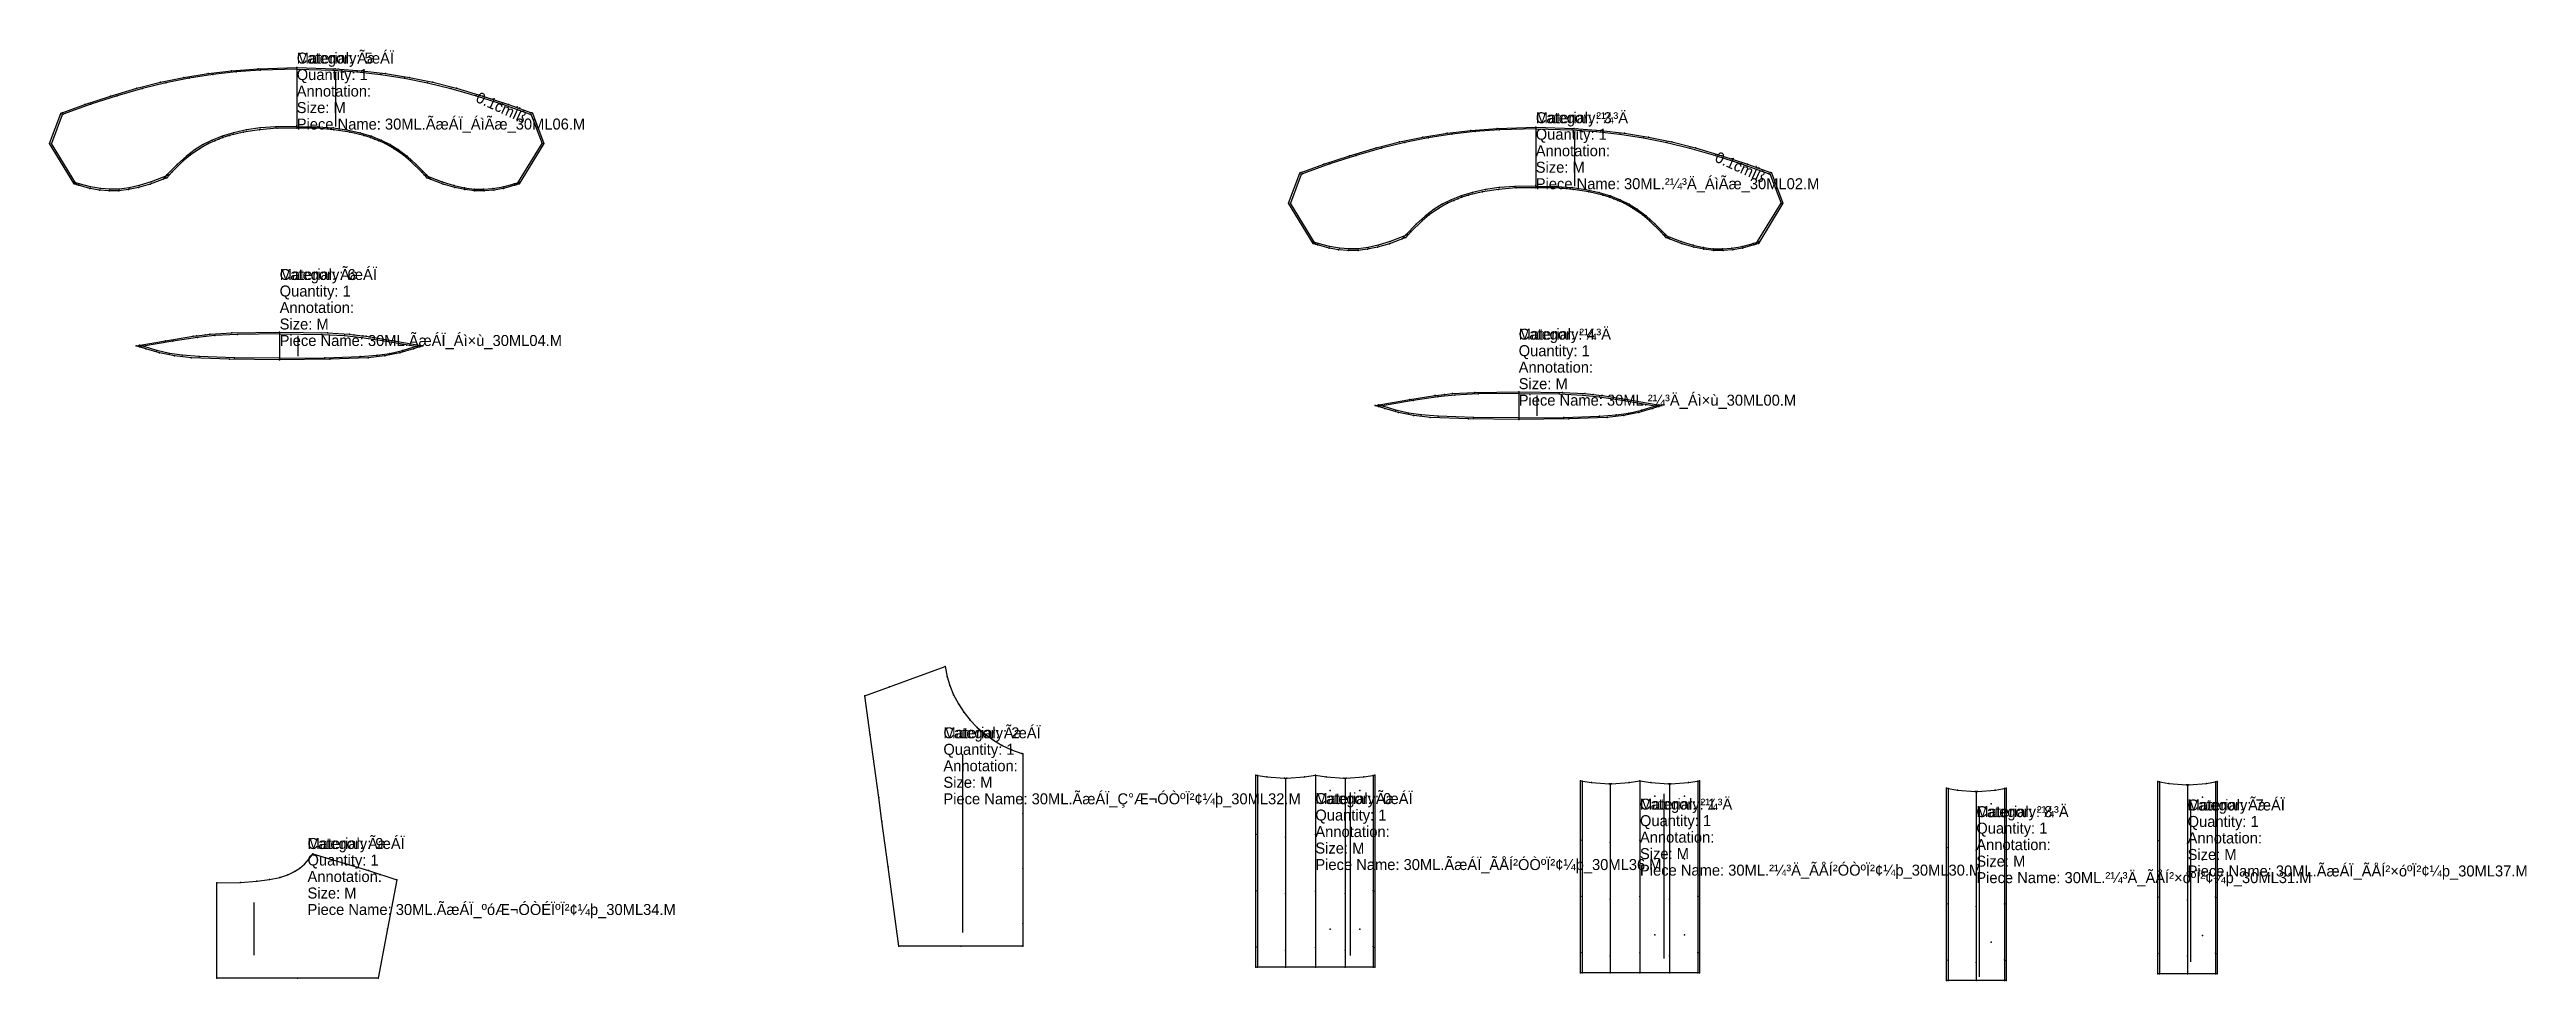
# Model space of a CAD drawing. Header units: metres. Extents: x -1270 to 3345, y -57210 to -28139.
# Drawn here: x -1270 to 982, y -57210 to -56363 of the extents above.
import ezdxf

# ---------------------------------------------------------------- set-up
doc = ezdxf.new("R2010")
doc.units = ezdxf.units.M

# ---------------------------------------------------------------- blocks, each defined once
blk = doc.blocks.new('30ML.ÃæÁÏ_ÃÅÍ²ÓÒºÏ²¢¼þ.M')
at = {"layer": '1'}
blk.add_lwpolyline([(-59.49516, -28654.560547), (-86.495282, -28654.560547), (-113.495404, -28654.543457), (-113.495404, -28636.440273), (-113.495404, -28585.200422), (-113.495404, -28533.792128), (-113.495404, -28479.794922), (-103.637616, -28481.455078), (-103.637616, -28481.455078), (-87.555667, -28482.668567), (-86.495282, -28482.712402), (-85.434897, -28482.668567), (-69.352948, -28481.455078), (-69.352948, -28481.455078), (-59.49516, -28479.794922), (-49.637372, -28481.455078), (-49.637372, -28481.455078), (-33.555423, -28482.668567), (-32.495038, -28482.712402), (-31.434653, -28482.668567), (-15.352704, -28481.455078), (-15.352704, -28481.455078), (-5.494916, -28479.794922), (-5.494916, -28533.792128), (-5.494916, -28585.200422), (-5.494916, -28636.440273), (-5.494916, -28654.560547), (-32.495038, -28654.560547)], close=True, dxfattribs=at)
at = {"layer": '13'}
for p in [(-45.996014, -28493.87207), (-45.996014, -28493.87207), (-18.994061, -28493.87207), (-18.994061, -28493.87207), (-45.996014, -28550.874023), (-45.996014, -28550.874023), (-18.994061, -28550.874023), (-18.994061, -28550.874023), (-45.996014, -28619.873047), (-45.996014, -28619.873047), (-18.994061, -28619.873047), (-18.994061, -28619.873047)]:
    blk.add_point(p, dxfattribs=at)
at = {"layer": '2'}
for p in [(-113.495404, -28479.794922), (-111.995236, -28480.046387), (-103.637616, -28481.455078), (-86.495282, -28482.712402), (-86.495282, -28482.712402), (-69.352948, -28481.455078), (-59.49516, -28479.794922), (-59.49516, -28479.794922), (-49.637372, -28481.455078), (-32.495038, -28482.712402), (-32.495038, -28482.712402), (-15.352704, -28481.455078), (-6.995084, -28480.046387), (-5.494916, -28479.794922), (-113.495404, -28654.543457), (-111.995236, -28654.560547), (-86.495282, -28654.560547), (-86.495282, -28654.560547), (-59.49516, -28654.543457), (-59.49516, -28654.560547), (-32.495038, -28654.560547), (-32.495038, -28654.560547), (-6.995084, -28654.560547), (-5.494916, -28654.560547)]:
    blk.add_point(p, dxfattribs=at)
at = {"layer": '3'}
for p in [(-103.637616, -28481.455078), (-87.555667, -28482.668567), (-85.434897, -28482.668567), (-69.352948, -28481.455078), (-49.637372, -28481.455078), (-33.555423, -28482.668567), (-31.434653, -28482.668567), (-15.352704, -28481.455078), (-113.495404, -28533.792128), (-111.995236, -28533.552524), (-86.495282, -28536.106217), (-59.49516, -28533.792128), (-32.495038, -28536.106217), (-6.995084, -28533.552524), (-5.494916, -28533.792128), (-113.495404, -28585.200422), (-111.995236, -28584.703284), (-59.49516, -28585.200422), (-6.995084, -28584.703284), (-5.494916, -28585.200422), (-86.495282, -28587.544391), (-32.495038, -28587.544391), (-113.495404, -28636.440273), (-111.995236, -28635.743166), (-86.495282, -28638.903599), (-59.49516, -28636.440273), (-32.495038, -28638.903599), (-6.995084, -28635.743166), (-5.494916, -28636.440273)]:
    blk.add_point(p, dxfattribs=at)
at = {"layer": '4'}
for p in [(-103.637616, -28481.455078, 3), (-69.352948, -28481.455078, 3), (-49.637372, -28481.455078, 3), (-15.352704, -28481.455078, 3)]:
    blk.add_point(p, dxfattribs=at)
at = {"layer": '7'}
blk.add_line((-27.770149, -28495.57373), (-27.770149, -28643.862305), dxfattribs=at)
at = {"layer": '8'}
for points in [[(-111.995236, -28480.046387), (-111.995236, -28533.552524), (-111.995236, -28584.703284), (-111.995236, -28635.743166), (-111.995236, -28654.560547)], [(-86.495282, -28482.712402), (-86.495282, -28536.106217), (-86.495282, -28587.544391), (-86.495282, -28638.903599), (-86.495282, -28654.560547)], [(-59.49516, -28479.794922), (-59.49516, -28533.792128), (-59.49516, -28585.200422), (-59.49516, -28636.440273), (-59.49516, -28654.543457)], [(-32.495038, -28482.712402), (-32.495038, -28536.106217), (-32.495038, -28587.544391), (-32.495038, -28638.903599), (-32.495038, -28654.560547)], [(-6.995084, -28480.046387), (-6.995084, -28533.552524), (-6.995084, -28584.703284), (-6.995084, -28635.743166), (-6.995084, -28654.560547)]]:
    blk.add_lwpolyline(points, dxfattribs=at)
at = {"layer": '1'}
for s, p in [('Category: 0', (-59.49516, -28506.099159)), ('Material: ÃæÁÏ', (-59.49516, -28506.099159)), ('Quantity: 1', (-59.49516, -28521.099159)), ('Annotation: ', (-59.49516, -28536.099159)), ('Size: M', (-59.49516, -28551.099159)), ('Piece Name: 30ML.ÃæÁÏ_ÃÅÍ²ÓÒºÏ²¢¼þ_30ML36.M', (-59.49516, -28566.099159))]:
    blk.add_text(s, height=10, dxfattribs=at).set_placement(p)
blk = doc.blocks.new('30ML.²¼³Ä_ÃÅÍ²ÓÒºÏ²¢¼þ.M')
at = {"layer": '1'}
blk.add_lwpolyline([(88.119122, -28657.101875), (61.118999, -28657.101875), (34.118876, -28657.082344), (34.118876, -28638.925211), (34.118876, -28587.582547), (34.118876, -28536.490874), (34.118876, -28482.333809), (43.976666, -28483.996406), (43.976666, -28483.996406), (60.058615, -28485.209895), (61.118999, -28485.253731), (62.179384, -28485.209895), (78.261333, -28483.996406), (78.261333, -28483.996406), (88.119122, -28482.333809), (97.976912, -28483.996406), (97.976912, -28483.996406), (114.058861, -28485.209895), (115.119245, -28485.253731), (116.17963, -28485.209895), (132.261579, -28483.996406), (132.261579, -28483.996406), (142.119368, -28482.333809), (142.119368, -28536.490874), (142.119368, -28587.582547), (142.119368, -28638.925211), (142.119368, -28657.101875), (115.119245, -28657.101875)], close=True, dxfattribs=at)
at = {"layer": '13'}
for p in [(101.618269, -28496.413399), (101.618269, -28496.413399), (128.620222, -28496.413399), (128.620222, -28496.413399), (101.618269, -28553.41291), (101.618269, -28553.41291), (128.620222, -28553.41291), (128.620222, -28553.41291), (101.618269, -28622.411934), (101.618269, -28622.411934), (128.620222, -28622.411934), (128.620222, -28622.411934)]:
    blk.add_point(p, dxfattribs=at)
at = {"layer": '2'}
for p in [(34.118876, -28482.333809), (35.619049, -28482.587715), (43.976666, -28483.996406), (61.118999, -28485.253731), (61.118999, -28485.253731), (78.261333, -28483.996406), (88.119122, -28482.333809), (88.119122, -28482.333809), (97.976912, -28483.996406), (115.119245, -28485.253731), (115.119245, -28485.253731), (132.261579, -28483.996406), (140.619196, -28482.587715), (142.119368, -28482.333809), (34.118876, -28657.082344), (35.619049, -28657.101875), (61.118999, -28657.101875), (61.118999, -28657.101875), (88.119122, -28657.082344), (88.119122, -28657.101875), (115.119245, -28657.101875), (115.119245, -28657.101875), (140.619196, -28657.101875), (142.119368, -28657.101875)]:
    blk.add_point(p, dxfattribs=at)
at = {"layer": '3'}
for p in [(43.976666, -28483.996406), (60.058615, -28485.209895), (62.179384, -28485.209895), (78.261333, -28483.996406), (97.976912, -28483.996406), (114.058861, -28485.209895), (116.17963, -28485.209895), (132.261579, -28483.996406), (34.118876, -28536.490874), (35.619049, -28536.291851), (61.118999, -28538.645285), (88.119122, -28536.490874), (115.119245, -28538.645285), (140.619196, -28536.291851), (142.119368, -28536.490874), (34.118876, -28587.582547), (35.619049, -28587.381977), (61.118999, -28590.085672), (88.119122, -28587.582547), (115.119245, -28590.085672), (140.619196, -28587.381977), (142.119368, -28587.582547), (34.118876, -28638.925211), (35.619049, -28638.43073), (61.118999, -28641.441809), (88.119122, -28638.925211), (115.119245, -28641.441809), (140.619196, -28638.43073), (142.119368, -28638.925211)]:
    blk.add_point(p, dxfattribs=at)
at = {"layer": '4'}
for p in [(43.976666, -28483.996406, 3), (78.261333, -28483.996406, 3), (97.976912, -28483.996406, 3), (132.261579, -28483.996406, 3)]:
    blk.add_point(p, dxfattribs=at)
at = {"layer": '7'}
blk.add_line((109.82947, -28494.206367), (109.82947, -28644.103828), dxfattribs=at)
at = {"layer": '8'}
for points in [[(35.619049, -28482.587715), (35.619049, -28536.291851), (35.619049, -28587.381977), (35.619049, -28638.43073), (35.619049, -28657.101875)], [(61.118999, -28485.253731), (61.118999, -28538.645285), (61.118999, -28590.085672), (61.118999, -28641.441809), (61.118999, -28657.101875)], [(88.119122, -28482.333809), (88.119122, -28536.490874), (88.119122, -28587.582547), (88.119122, -28638.925211), (88.119122, -28657.082344)], [(115.119245, -28485.253731), (115.119245, -28538.645285), (115.119245, -28590.085672), (115.119245, -28641.441809), (115.119245, -28657.101875)], [(140.619196, -28482.587715), (140.619196, -28536.291851), (140.619196, -28587.381977), (140.619196, -28638.43073), (140.619196, -28657.101875)]]:
    blk.add_lwpolyline(points, dxfattribs=at)
at = {"layer": '1'}
for s, p in [('Quantity: 1', (88.119122, -28523.636874)), ('Category: 1', (88.119122, -28508.636874)), ('Material: ²¼³Ä', (88.119122, -28508.636874)), ('Annotation: ', (88.119122, -28538.636874)), ('Size: M', (88.119122, -28553.636874)), ('Piece Name: 30ML.²¼³Ä_ÃÅÍ²ÓÒºÏ²¢¼þ_30ML30.M', (88.119122, -28568.636874))]:
    blk.add_text(s, height=10, dxfattribs=at).set_placement(p)
blk = doc.blocks.new('30ML.ÃæÁÏ_Ç°Æ¬ÓÒºÏ²¢¼þ_¾µÏñ¸ÄÃû.M')
at = {"layer": '1'}
blk.add_lwpolyline([(-272.139149, -28654.543457), (-281.920822, -28582.510052), (-287.55846, -28540.991211), (-290.479786, -28519.480822), (-298.22361, -28462.454376), (-303.051624, -28426.879883), (-280.834761, -28418.730429), (-230.103531, -28400.119629), (-228.36706, -28409.688691), (-225.977021, -28417.456559), (-222.391387, -28426.124237), (-218.076107, -28434.310989), (-213.256576, -28441.691184), (-207.409597, -28449.029664), (-200.951215, -28455.737246), (-193.840109, -28461.880575), (-186.271645, -28467.302733), (-178.262172, -28472.010408), (-169.794989, -28476.005616), (-160.476572, -28479.409757), (-159.331532, -28479.775391), (-159.331532, -28533.914903), (-159.331532, -28583.945238), (-159.331532, -28633.94642), (-159.331532, -28654.543457), (-215.734119, -28654.543457)], close=True, dxfattribs=at)
at = {"layer": '2'}
for p in [(-230.103531, -28400.119629), (-303.051624, -28426.879883), (-159.331532, -28479.775391), (-272.139149, -28654.543457), (-159.331532, -28654.543457)]:
    blk.add_point(p, dxfattribs=at)
at = {"layer": '3'}
for p in [(-280.834761, -28418.730429), (-228.36706, -28409.688691), (-225.977021, -28417.456559), (-222.391387, -28426.124237), (-218.076107, -28434.310989), (-213.256576, -28441.691184), (-207.409597, -28449.029664), (-298.22361, -28462.454376), (-200.951215, -28455.737246), (-193.840109, -28461.880575), (-186.271645, -28467.302733), (-178.262172, -28472.010408), (-169.794989, -28476.005616), (-160.476572, -28479.409757), (-290.479786, -28519.480822), (-287.55846, -28540.991211), (-159.331532, -28533.914903), (-281.920822, -28582.510052), (-159.331532, -28583.945238), (-159.331532, -28633.94642), (-215.734119, -28654.543457)]:
    blk.add_point(p, dxfattribs=at)
at = {"layer": '4'}
for p in [(-287.55846, -28540.991211, 3), (-215.734119, -28654.543457, 3)]:
    blk.add_point(p, dxfattribs=at)
at = {"layer": '7'}
blk.add_line((-214.210949, -28479.978027), (-214.210949, -28642.043457), dxfattribs=at)
at = {"layer": '1'}
for s, p in [('Quantity: 1', (-231.68826, -28480.587788)), ('Category: 2', (-231.68826, -28465.587788)), ('Material: ÃæÁÏ', (-231.68826, -28465.587788)), ('Annotation: ', (-231.68826, -28495.587788)), ('Size: M', (-231.68826, -28510.587788)), ('Piece Name: 30ML.ÃæÁÏ_Ç°Æ¬ÓÒºÏ²¢¼þ_30ML32.M', (-231.68826, -28525.587788))]:
    blk.add_text(s, height=10, dxfattribs=at).set_placement(p)
blk = doc.blocks.new('30ML.²¼³Ä_ÁìÃæ.M')
at = {"layer": '1'}
blk.add_lwpolyline([(159.18128, -28283.303223), (154.382094, -28278.138229), (144.155035, -28268.183092), (137.702082, -28262.760477), (129.27224, -28256.786545), (121.09477, -28252.168105), (115.340595, -28249.509277), (111.619034, -28248.007332), (107.87221, -28246.645508), (101.762867, -28244.719166), (89.112042, -28241.698669), (74.625519, -28239.513206), (58.422868, -28238.229895), (40.729718, -28237.978516), (40.729718, -28237.978516), (23.036568, -28238.229895), (6.833917, -28239.513206), (-7.652605, -28241.698669), (-20.30343, -28244.719166), (-26.412773, -28246.645508), (-30.159597, -28248.007332), (-33.881159, -28249.509277), (-39.635333, -28252.168105), (-47.812803, -28256.786545), (-56.242645, -28262.760477), (-62.695598, -28268.183092), (-72.922657, -28278.138229), (-77.520275, -28283.17627), (-92.417058, -28288.859595), (-103.051413, -28292.037609), (-112.215023, -28293.971577), (-120.896096, -28294.978666), (-129.801653, -28295.119753), (-138.607855, -28294.392964), (-147.28822, -28292.83579), (-157.755929, -28290.065754), (-161.697073, -28288.806152), (-184.067526, -28252.084961), (-173.727407, -28224.675293), (-172.653092, -28224.254469), (-151.94474, -28216.660051), (-128.510933, -28208.876478), (-104.529413, -28201.794348), (-83.095533, -28196.352055), (-61.941114, -28191.959823), (-39.89698, -28188.388975), (-18.449386, -28185.834738), (5.64966, -28184.010596), (40.729718, -28182.978516), (40.729718, -28182.978516), (75.809777, -28184.010596), (99.908823, -28185.834738), (121.356416, -28188.388975), (143.40055, -28191.959823), (164.554969, -28196.352055), (185.98885, -28201.794348), (209.970369, -28208.876478), (233.404177, -28216.660051), (254.112528, -28224.254469), (255.139313, -28224.54834), (265.526962, -28252.084961), (243.167496, -28288.791504), (239.215366, -28290.065754), (228.747656, -28292.83579), (220.067292, -28294.392964), (211.261089, -28295.119753), (202.355533, -28294.978666), (193.67446, -28293.971577), (184.51085, -28292.037609), (173.876495, -28288.859595)], close=True, dxfattribs=at)
at = {"layer": '2'}
for p in [(40.729709, -28184.477539), (40.729718, -28182.978516), (40.729718, -28182.978516), (40.729728, -28184.477539), (-173.727407, -28224.675293), (-172.569227, -28225.839844), (-172.566633, -28225.847168), (254.02607, -28225.847168), (254.028664, -28225.839844), (255.139313, -28224.54834), (40.729713, -28236.479492), (40.729718, -28237.978516), (40.729718, -28237.978516), (40.729723, -28236.479492), (-184.067526, -28252.084961), (-182.405767, -28251.928711), (-182.405748, -28251.928711), (263.865185, -28251.928711), (263.865204, -28251.928711), (265.526962, -28252.084961), (-162.893381, -28286.84082), (-161.697073, -28288.806152), (-159.55287, -28289.443359), (-80.82305, -28284.436035), (-77.520275, -28283.17627), (-75.241766, -28280.651855), (156.701202, -28280.651855), (159.18128, -28283.303223), (162.282486, -28284.436035), (241.012306, -28289.443359), (243.167496, -28288.791504), (244.352818, -28286.84082)]:
    blk.add_point(p, dxfattribs=at)
at = {"layer": '3'}
for p in [(-104.529413, -28201.794348), (-99.547739, -28201.992385), (-83.095533, -28196.352055), (-78.358451, -28196.835961), (-61.941114, -28191.959823), (-57.216753, -28192.625526), (-39.89698, -28188.388975), (-35.647425, -28189.315103), (-18.449386, -28185.834738), (-14.241433, -28186.948797), (5.64966, -28184.010596), (7.526614, -28185.420733), (40.729718, -28182.978516), (73.932822, -28185.420733), (75.809777, -28184.010596), (95.70087, -28186.948797), (99.908823, -28185.834738), (117.106861, -28189.315103), (121.356416, -28188.388975), (138.67619, -28192.625526), (143.40055, -28191.959823), (159.817887, -28196.835961), (164.554969, -28196.352055), (181.007175, -28201.992385), (185.98885, -28201.794348), (-172.653092, -28224.254469), (-171.531721, -28225.449211), (-151.94474, -28216.660051), (-146.467829, -28216.372063), (-128.510933, -28208.876478), (-122.626558, -28208.593936), (204.085994, -28208.593936), (209.970369, -28208.876478), (227.927266, -28216.372063), (233.404177, -28216.660051), (252.991157, -28225.449211), (254.112528, -28224.254469), (-30.159597, -28248.007332), (-27.164897, -28245.319914), (-26.412773, -28246.645508), (-20.30343, -28244.719166), (-16.875649, -28242.230899), (-7.652605, -28241.698669), (-4.94543, -28239.676266), (6.833917, -28239.513206), (7.599963, -28237.919001), (21.621053, -28236.793154), (23.036568, -28238.229895), (40.729718, -28235.615234), (40.729718, -28237.978516), (58.422868, -28238.229895), (59.838383, -28236.793154), (73.859473, -28237.919001), (74.625519, -28239.513206), (86.404866, -28239.676266), (89.112042, -28241.698669), (98.335086, -28242.230899), (101.762867, -28244.719166), (107.87221, -28246.645508), (108.624334, -28245.319914), (111.619034, -28248.007332), (-67.922876, -28270.989923), (-62.695598, -28268.183092), (-59.608156, -28263.548788), (-56.242645, -28262.760477), (-51.634475, -28257.511126), (-47.812803, -28256.786545), (-44.319395, -28252.954738), (-39.635333, -28252.168105), (-36.143585, -28248.859138), (-33.881159, -28249.509277), (115.340595, -28249.509277), (117.603021, -28248.859138), (121.09477, -28252.168105), (125.778832, -28252.954738), (129.27224, -28256.786545), (133.093911, -28257.511126), (137.702082, -28262.760477), (141.067592, -28263.548788), (144.155035, -28268.183092), (149.382313, -28270.989923), (-157.755929, -28290.065754), (-157.103261, -28288.688621), (-147.28822, -28292.83579), (-146.9305, -28291.391967), (-137.743809, -28292.987489), (-120.671722, -28293.459206), (-111.727566, -28292.367046), (-103.051413, -28292.037609), (-102.489777, -28290.342343), (-92.417058, -28288.859595), (-91.584055, -28286.988347), (-77.259037, -28280.53586), (-72.922657, -28278.138229), (154.382094, -28278.138229), (158.718473, -28280.53586), (173.043492, -28286.988347), (173.876495, -28288.859595), (183.949213, -28290.342343), (184.51085, -28292.037609), (193.187003, -28292.367046), (202.131159, -28293.459206), (219.203246, -28292.987489), (228.389936, -28291.391967), (228.747656, -28292.83579), (238.562697, -28288.688621), (239.215366, -28290.065754), (-138.607855, -28294.392964), (-129.801653, -28295.119753), (-129.147392, -28293.639815), (-120.896096, -28294.978666), (-112.215023, -28293.971577), (193.67446, -28293.971577), (202.355533, -28294.978666), (210.606828, -28293.639815), (211.261089, -28295.119753), (220.067292, -28294.392964)]:
    blk.add_point(p, dxfattribs=at)
at = {"layer": '4'}
for p in [(40.729718, -28182.978516, 3), (-26.412773, -28246.645508, 3), (40.729718, -28237.978516, 3), (107.87221, -28246.645508, 3), (-33.881159, -28249.509277, 3), (115.340595, -28249.509277, 3)]:
    blk.add_point(p, dxfattribs=at)
at = {"layer": '7'}
blk.add_line((76.372137, -28236.550293), (76.372137, -28187.253418), dxfattribs=at)
at = {"layer": '8'}
for points in [[(40.729709, -28184.477539), (7.526614, -28185.420733), (-14.241433, -28186.948797), (-35.647425, -28189.315103), (-57.216753, -28192.625526), (-78.358451, -28196.835961), (-99.547739, -28201.992385), (-122.626558, -28208.593936), (-146.467829, -28216.372063), (-171.531721, -28225.449211), (-172.569227, -28225.839844)], [(40.729718, -28182.978516), (40.729718, -28235.615234), (40.729718, -28237.978516)], [(40.729728, -28184.477539), (73.932822, -28185.420733), (95.70087, -28186.948797), (117.106861, -28189.315103), (138.67619, -28192.625526), (159.817887, -28196.835961), (181.007175, -28201.992385), (204.085994, -28208.593936), (227.927266, -28216.372063), (252.991157, -28225.449211), (254.028664, -28225.839844)], [(-172.566633, -28225.847168), (-182.405767, -28251.928711)], [(254.02607, -28225.847168), (263.865204, -28251.928711)], [(40.729713, -28236.479492), (21.621053, -28236.793154), (7.599963, -28237.919001), (-4.94543, -28239.676266), (-16.875649, -28242.230899), (-27.164897, -28245.319914), (-36.143585, -28248.859138), (-44.319395, -28252.954738), (-51.634475, -28257.511126), (-59.608156, -28263.548788), (-67.922876, -28270.989923), (-77.259037, -28280.53586), (-80.82305, -28284.436035)], [(40.729723, -28236.479492), (59.838383, -28236.793154), (73.859473, -28237.919001), (86.404866, -28239.676266), (98.335086, -28242.230899), (108.624334, -28245.319914), (117.603021, -28248.859138), (125.778832, -28252.954738), (133.093911, -28257.511126), (141.067592, -28263.548788), (149.382313, -28270.989923), (158.718473, -28280.53586), (162.282486, -28284.436035)], [(-159.55287, -28289.443359), (-182.405748, -28251.928711)], [(241.012306, -28289.443359), (263.865185, -28251.928711)], [(-75.241766, -28280.651855), (-91.584055, -28286.988347), (-102.489777, -28290.342343), (-111.727566, -28292.367046), (-120.671722, -28293.459206), (-129.147392, -28293.639815), (-137.743809, -28292.987489), (-146.9305, -28291.391967), (-157.103261, -28288.688621), (-162.893381, -28286.84082)], [(156.701202, -28280.651855), (173.043492, -28286.988347), (183.949213, -28290.342343), (193.187003, -28292.367046), (202.131159, -28293.459206), (210.606828, -28293.639815), (219.203246, -28292.987489), (228.389936, -28291.391967), (238.562697, -28288.688621), (244.352818, -28286.84082)]]:
    blk.add_lwpolyline(points, dxfattribs=at)
at = {"layer": '1'}
for s, p in [('Category: 3', (40.729718, -28179.345988)), ('Material: ²¼³Ä', (40.729718, -28179.345988)), ('Annotation: ', (40.729718, -28209.345988)), ('Quantity: 1', (40.729718, -28194.345988)), ('Size: M', (40.729718, -28224.345988)), ('Piece Name: 30ML.²¼³Ä_ÁìÃæ_30ML02.M', (40.729718, -28239.345988))]:
    blk.add_text(s, height=10, dxfattribs=at).set_placement(p)
blk.add_text('0.1cmÏß', height=10, rotation=335.644682, dxfattribs=at).set_placement((202.781448, -28213.835449))
blk = doc.blocks.new('30ML.²¼³Ä_Áì×ù.M')
at = {"layer": '1'}
blk.add_lwpolyline([(163.156967, -28343.188477), (154.663915, -28346.101729), (142.308973, -28349.626959), (128.647394, -28352.429199), (128.48182, -28352.454684), (113.369182, -28354.072143), (78.691747, -28355.485807), (32.974136, -28355.922852), (32.974136, -28355.922852), (-12.743475, -28355.485807), (-47.42091, -28354.072143), (-62.533549, -28352.454684), (-62.699122, -28352.429199), (-76.360701, -28349.626959), (-88.715643, -28346.101729), (-97.441087, -28343.132324), (-65.87781, -28337.77884), (-43.226656, -28334.230659), (-42.579703, -28334.143066), (-34.636226, -28333.190918), (-27.318332, -28332.510055), (-6.919119, -28331.400405), (32.974136, -28330.922852), (32.974136, -28330.922852), (72.867391, -28331.400405), (93.266604, -28332.510055), (100.584497, -28333.190918), (108.527975, -28334.143066), (109.174928, -28334.230659), (131.826082, -28337.77884)], close=True, dxfattribs=at)
at = {"layer": '2'}
for p in [(32.974133, -28332.429199), (32.974136, -28330.922852), (32.974136, -28330.922852), (32.974138, -28332.429199), (-97.441087, -28343.132324), (-94.402928, -28344.140625), (-94.37325, -28342.63916), (32.974136, -28354.438477), (32.974136, -28354.438477), (32.974136, -28355.922852), (32.974136, -28355.922852), (160.321522, -28342.63916), (160.3512, -28344.140625), (163.156967, -28343.188477)]:
    blk.add_point(p, dxfattribs=at)
at = {"layer": '3'}
for p in [(-65.87781, -28337.77884), (-43.226656, -28334.230659), (-42.579703, -28334.143066), (-40.492801, -28335.426098), (-34.636226, -28333.190918), (-27.318332, -28332.510055), (-25.250822, -28333.844552), (-6.919119, -28331.400405), (-3.781541, -28332.806172), (32.974136, -28330.922852), (69.729813, -28332.806172), (72.867391, -28331.400405), (91.199093, -28333.844552), (93.266604, -28332.510055), (100.584497, -28333.190918), (106.441073, -28335.426098), (108.527975, -28334.143066), (109.174928, -28334.230659), (131.826082, -28337.77884), (-90.393936, -28343.991708), (-88.715643, -28346.101729), (-78.648358, -28347.516783), (-76.360701, -28349.626959), (-67.242977, -28350.131051), (-62.996502, -28338.792749), (-62.699122, -28352.429199), (-62.533549, -28352.454684), (-55.776883, -28351.839157), (-47.42091, -28354.072143), (-40.380876, -28353.027806), (-12.743475, -28355.485807), (-8.008827, -28354.100928), (32.974136, -28355.922852), (73.957099, -28354.100928), (78.691747, -28355.485807), (106.329147, -28353.027806), (113.369182, -28354.072143), (121.725155, -28351.839157), (128.48182, -28352.454684), (128.647394, -28352.429199), (128.944774, -28338.792749), (133.191248, -28350.131051), (142.308973, -28349.626959), (144.596629, -28347.516783), (154.663915, -28346.101729), (156.342207, -28343.991708)]:
    blk.add_point(p, dxfattribs=at)
at = {"layer": '4'}
for p in [(-42.579703, -28334.143066, 3), (-34.636226, -28333.190918, 3), (32.974136, -28330.922852, 3), (100.584497, -28333.190918, 3), (108.527975, -28334.143066, 3), (-62.699122, -28352.429199, 3), (32.974136, -28355.922852, 3), (128.647394, -28352.429199, 3)]:
    blk.add_point(p, dxfattribs=at)
at = {"layer": '7'}
blk.add_line((49.495344, -28334.040527), (49.495344, -28352.734375), dxfattribs=at)
at = {"layer": '8'}
for points in [[(32.974133, -28332.429199), (-3.781541, -28332.806172), (-25.250822, -28333.844552), (-40.492801, -28335.426098), (-62.996502, -28338.792749), (-94.402928, -28344.140625)], [(32.974136, -28330.922852), (32.974136, -28355.922852)], [(32.974138, -28332.429199), (69.729813, -28332.806172), (91.199093, -28333.844552), (106.441073, -28335.426098), (128.944774, -28338.792749), (160.3512, -28344.140625)], [(32.974136, -28354.438477), (-8.008827, -28354.100928), (-40.380876, -28353.027806), (-55.776883, -28351.839157), (-67.242977, -28350.131051), (-78.648358, -28347.516783), (-90.393936, -28343.991708), (-94.37325, -28342.63916)], [(32.974136, -28354.438477), (73.957099, -28354.100928), (106.329147, -28353.027806), (121.725155, -28351.839157), (133.191248, -28350.131051), (144.596629, -28347.516783), (156.342207, -28343.991708), (160.321522, -28342.63916)]]:
    blk.add_lwpolyline(points, dxfattribs=at)
at = {"layer": '1'}
for s, p in [('Quantity: 1', (32.974136, -28298.425862)), ('Category: 4', (32.974136, -28283.425862)), ('Material: ²¼³Ä', (32.974136, -28283.425862)), ('Annotation: ', (32.974136, -28313.425862)), ('Size: M', (32.974136, -28328.425862)), ('Piece Name: 30ML.²¼³Ä_Áì×ù_30ML00.M', (32.974136, -28343.425862))]:
    blk.add_text(s, height=10, dxfattribs=at).set_placement(p)
blk = doc.blocks.new('30ML.ÃæÁÏ_ÁìÃæ.M')
at = {"layer": '1'}
blk.add_lwpolyline([(-404.246826, -28256.174316), (-409.04601, -28251.010107), (-419.273072, -28241.055751), (-425.726021, -28235.632992), (-434.155867, -28229.658598), (-442.333361, -28225.039916), (-448.08754, -28222.382813), (-451.809105, -28220.879198), (-455.555916, -28219.519043), (-461.665281, -28217.591257), (-474.316115, -28214.571035), (-488.802641, -28212.385567), (-505.005293, -28211.101843), (-522.698441, -28210.849609), (-522.698441, -28210.849609), (-540.391588, -28211.101843), (-556.59424, -28212.385567), (-571.080766, -28214.571035), (-583.7316, -28217.591257), (-589.840965, -28219.519043), (-593.587776, -28220.879198), (-597.309341, -28222.382813), (-603.06352, -28225.039916), (-611.241014, -28229.658598), (-619.67086, -28235.632992), (-626.12381, -28241.055751), (-636.350872, -28251.010107), (-640.948486, -28256.047363), (-655.845263, -28261.730689), (-666.479616, -28264.908707), (-675.643181, -28266.84267), (-684.324259, -28267.84976), (-693.229814, -28267.990847), (-702.036017, -28267.264058), (-710.71638, -28265.706884), (-721.184093, -28262.936848), (-725.125237, -28261.677246), (-747.495689, -28224.953613), (-737.15559, -28197.546387), (-736.08128, -28197.125608), (-715.372938, -28189.531845), (-691.939131, -28181.748728), (-667.957611, -28174.666758), (-646.523731, -28169.224301), (-625.369327, -28164.831625), (-603.325191, -28161.260304), (-581.877556, -28158.705861), (-557.778486, -28156.881689), (-522.698441, -28155.849609), (-522.698441, -28155.849609), (-487.618395, -28156.881689), (-463.519325, -28158.705861), (-442.07169, -28161.260304), (-420.027554, -28164.831625), (-398.87315, -28169.224301), (-377.43927, -28174.666758), (-353.45775, -28181.748728), (-330.023943, -28189.531845), (-309.315601, -28197.125608), (-308.28886, -28197.419434), (-297.901192, -28224.953613), (-320.260658, -28261.662598), (-324.212788, -28262.936848), (-334.680501, -28265.706884), (-343.360864, -28267.264058), (-352.167067, -28267.990847), (-361.072622, -28267.84976), (-369.7537, -28266.84267), (-378.917265, -28264.908707), (-389.551619, -28261.730689)], close=True, dxfattribs=at)
at = {"layer": '2'}
for p in [(-522.698441, -28155.849609), (-522.698441, -28155.849609), (-522.698441, -28157.351074), (-522.698441, -28157.351074), (-737.15559, -28197.546387), (-735.997353, -28198.713379), (-735.994778, -28198.718262), (-309.402103, -28198.718262), (-309.399529, -28198.713379), (-308.28886, -28197.419434), (-747.495689, -28224.953613), (-745.833893, -28224.799805), (-745.833893, -28224.799805), (-522.698441, -28209.350586), (-522.698441, -28209.350586), (-522.698441, -28210.849609), (-522.698441, -28210.849609), (-299.562988, -28224.799805), (-299.562988, -28224.799805), (-297.901192, -28224.953613), (-726.321468, -28259.714355), (-725.125237, -28261.677246), (-722.98111, -28262.314453), (-644.251251, -28257.307129), (-640.948486, -28256.047363), (-638.669968, -28253.525391), (-406.726913, -28253.525391), (-404.246826, -28256.174316), (-401.14563, -28257.307129), (-322.415771, -28262.314453), (-320.260658, -28261.662598), (-319.075413, -28259.714355)]:
    blk.add_point(p, dxfattribs=at)
at = {"layer": '3'}
for p in [(-557.778486, -28156.881689), (-555.901598, -28158.292854), (-522.698441, -28155.849609), (-489.495283, -28158.292854), (-487.618395, -28156.881689), (-667.957611, -28174.666758), (-662.975692, -28174.864371), (-646.523731, -28169.224301), (-641.786522, -28169.708195), (-625.369327, -28164.831625), (-620.644915, -28165.498733), (-603.325191, -28161.260304), (-599.075554, -28162.188497), (-581.877556, -28158.705861), (-577.66973, -28159.821529), (-467.727151, -28159.821529), (-463.519325, -28158.705861), (-446.321327, -28162.188497), (-442.07169, -28161.260304), (-424.751966, -28165.498733), (-420.027554, -28164.831625), (-403.610359, -28169.708195), (-398.87315, -28169.224301), (-382.42119, -28174.864371), (-377.43927, -28174.666758), (-736.08128, -28197.125608), (-734.959885, -28198.32276), (-715.372938, -28189.531845), (-709.896125, -28189.245633), (-691.939131, -28181.748728), (-686.054401, -28181.466893), (-359.34248, -28181.466893), (-353.45775, -28181.748728), (-335.500756, -28189.245633), (-330.023943, -28189.531845), (-310.436996, -28198.32276), (-309.315601, -28197.125608), (-607.747886, -28225.827252), (-603.06352, -28225.039916), (-599.571812, -28221.731856), (-597.309341, -28222.382813), (-593.587776, -28220.879198), (-590.592559, -28218.190909), (-589.840965, -28219.519043), (-583.7316, -28217.591257), (-580.304004, -28215.103759), (-571.080766, -28214.571035), (-568.373643, -28212.549811), (-556.59424, -28212.385567), (-555.827893, -28210.792503), (-541.806661, -28209.666379), (-540.391588, -28211.101843), (-522.698441, -28208.486328), (-522.698441, -28210.849609), (-505.005293, -28211.101843), (-503.59022, -28209.666379), (-489.568988, -28210.792503), (-488.802641, -28212.385567), (-477.023238, -28212.549811), (-474.316115, -28214.571035), (-465.092877, -28215.103759), (-461.665281, -28217.591257), (-455.555916, -28219.519043), (-454.804322, -28218.190909), (-451.809105, -28220.879198), (-448.08754, -28222.382813), (-445.825069, -28221.731856), (-442.333361, -28225.039916), (-437.648995, -28225.827252), (-631.350714, -28243.863084), (-626.12381, -28241.055751), (-623.035928, -28236.421969), (-619.67086, -28235.632992), (-615.063369, -28230.385137), (-611.241014, -28229.658598), (-434.155867, -28229.658598), (-430.333512, -28230.385137), (-425.726021, -28235.632992), (-422.360953, -28236.421969), (-419.273072, -28241.055751), (-414.046167, -28243.863084), (-721.184093, -28262.936848), (-720.53131, -28261.562179), (-710.71638, -28265.706884), (-710.358888, -28264.265393), (-702.036017, -28267.264058), (-701.172069, -28265.859896), (-693.229814, -28267.990847), (-692.575542, -28266.512171), (-684.324259, -28267.84976), (-684.09989, -28266.332726), (-675.643181, -28266.84267), (-675.15581, -28265.240563), (-666.479616, -28264.908707), (-665.918179, -28263.214252), (-655.845263, -28261.730689), (-655.012259, -28259.860965), (-640.688211, -28253.409078), (-636.350872, -28251.010107), (-409.04601, -28251.010107), (-404.70867, -28253.409078), (-390.384622, -28259.860965), (-389.551619, -28261.730689), (-379.478703, -28263.214252), (-378.917265, -28264.908707), (-370.241071, -28265.240563), (-369.7537, -28266.84267), (-361.296991, -28266.332726), (-361.072622, -28267.84976), (-352.821339, -28266.512171), (-352.167067, -28267.990847), (-344.224812, -28265.859896), (-343.360864, -28267.264058), (-335.037993, -28264.265393), (-334.680501, -28265.706884), (-324.865571, -28261.562179), (-324.212788, -28262.936848)]:
    blk.add_point(p, dxfattribs=at)
at = {"layer": '4'}
for p in [(-522.698441, -28155.849609, 3), (-597.309341, -28222.382813, 3), (-589.840965, -28219.519043, 3), (-522.698441, -28210.849609, 3), (-455.555916, -28219.519043, 3), (-448.08754, -28222.382813, 3)]:
    blk.add_point(p, dxfattribs=at)
at = {"layer": '7'}
blk.add_line((-487.056007, -28209.421387), (-487.056007, -28160.124512), dxfattribs=at)
at = {"layer": '8'}
for points in [[(-522.698441, -28157.351074), (-555.901598, -28158.292854), (-577.66973, -28159.821529), (-599.075554, -28162.188497), (-620.644915, -28165.498733), (-641.786522, -28169.708195), (-662.975692, -28174.864371), (-686.054401, -28181.466893), (-709.896125, -28189.245633), (-734.959885, -28198.32276), (-735.997353, -28198.713379)], [(-522.698441, -28155.849609), (-522.698441, -28208.486328), (-522.698441, -28210.849609)], [(-522.698441, -28157.351074), (-489.495283, -28158.292854), (-467.727151, -28159.821529), (-446.321327, -28162.188497), (-424.751966, -28165.498733), (-403.610359, -28169.708195), (-382.42119, -28174.864371), (-359.34248, -28181.466893), (-335.500756, -28189.245633), (-310.436996, -28198.32276), (-309.399529, -28198.713379)], [(-735.994778, -28198.718262), (-745.833893, -28224.799805)], [(-309.402103, -28198.718262), (-299.562988, -28224.799805)], [(-722.98111, -28262.314453), (-745.833893, -28224.799805)], [(-522.698441, -28209.350586), (-541.806661, -28209.666379), (-555.827893, -28210.792503), (-568.373643, -28212.549811), (-580.304004, -28215.103759), (-590.592559, -28218.190909), (-599.571812, -28221.731856), (-607.747886, -28225.827252), (-615.063369, -28230.385137), (-623.035928, -28236.421969), (-631.350714, -28243.863084), (-640.688211, -28253.409078), (-644.251251, -28257.307129)], [(-522.698441, -28209.350586), (-503.59022, -28209.666379), (-489.568988, -28210.792503), (-477.023238, -28212.549811), (-465.092877, -28215.103759), (-454.804322, -28218.190909), (-445.825069, -28221.731856), (-437.648995, -28225.827252), (-430.333512, -28230.385137), (-422.360953, -28236.421969), (-414.046167, -28243.863084), (-404.70867, -28253.409078), (-401.14563, -28257.307129)], [(-322.415771, -28262.314453), (-299.562988, -28224.799805)], [(-638.669968, -28253.525391), (-655.012259, -28259.860965), (-665.918179, -28263.214252), (-675.15581, -28265.240563), (-684.09989, -28266.332726), (-692.575542, -28266.512171), (-701.172069, -28265.859896), (-710.358888, -28264.265393), (-720.53131, -28261.562179), (-726.321468, -28259.714355)], [(-406.726913, -28253.525391), (-390.384622, -28259.860965), (-379.478703, -28263.214252), (-370.241071, -28265.240563), (-361.296991, -28266.332726), (-352.821339, -28266.512171), (-344.224812, -28265.859896), (-335.037993, -28264.265393), (-324.865571, -28261.562179), (-319.075413, -28259.714355)]]:
    blk.add_lwpolyline(points, dxfattribs=at)
at = {"layer": '1'}
for s, p in [('Quantity: 1', (-522.698441, -28167.218043)), ('Category: 5', (-522.698441, -28152.218043)), ('Material: ÃæÁÏ', (-522.698441, -28152.218043)), ('Annotation: ', (-522.698441, -28182.218043)), ('Size: M', (-522.698441, -28197.218043)), ('Piece Name: 30ML.ÃæÁÏ_ÁìÃæ_30ML06.M', (-522.698441, -28212.218043))]:
    blk.add_text(s, height=10, dxfattribs=at).set_placement(p)
blk.add_text('0.1cmÏß', height=10, rotation=335.644682, dxfattribs=at).set_placement((-360.646706, -28186.706543))
blk = doc.blocks.new('30ML.ÃæÁÏ_Áì×ù.M')
at = {"layer": '1'}
blk.add_lwpolyline([(-400.271149, -28316.05957), (-408.764193, -28318.972859), (-421.11914, -28322.498237), (-434.780731, -28325.300293), (-434.94633, -28325.326272), (-450.058977, -28326.944192), (-484.736419, -28328.358247), (-530.454025, -28328.793945), (-530.454025, -28328.793945), (-576.171632, -28328.358247), (-610.849073, -28326.944192), (-625.96172, -28325.326272), (-626.127319, -28325.300293), (-639.788911, -28322.498237), (-652.143858, -28318.972859), (-660.869293, -28316.003418), (-634.262419, -28311.487192), (-609.059114, -28307.427597), (-606.009521, -28307.011719), (-598.064003, -28306.064453), (-593.959701, -28305.666159), (-573.823568, -28304.448862), (-530.454025, -28303.793945), (-530.454025, -28303.793945), (-487.084483, -28304.448862), (-466.948349, -28305.666159), (-462.844048, -28306.064453), (-454.898529, -28307.011719), (-451.848936, -28307.427597), (-426.645632, -28311.487192)], close=True, dxfattribs=at)
at = {"layer": '2'}
for p in [(-660.869293, -28316.003418), (-657.800713, -28315.512695), (-530.454025, -28303.793945), (-530.454025, -28303.793945), (-530.454025, -28305.300293), (-530.454025, -28305.300293), (-403.107338, -28315.512695), (-400.271149, -28316.05957), (-657.83268, -28317.011719), (-530.454025, -28327.312012), (-530.454025, -28327.312012), (-530.454025, -28328.793945), (-530.454025, -28328.793945), (-403.075371, -28317.011719)]:
    blk.add_point(p, dxfattribs=at)
at = {"layer": '3'}
for p in [(-634.262419, -28311.487192), (-627.73411, -28311.879344), (-609.059114, -28307.427597), (-606.009521, -28307.011719), (-605.039377, -28308.435106), (-598.064003, -28306.064453), (-593.959701, -28305.666159), (-589.445096, -28306.794828), (-573.823568, -28304.448862), (-568.659513, -28305.785181), (-530.454025, -28303.793945), (-492.248538, -28305.785181), (-487.084483, -28304.448862), (-471.462954, -28306.794828), (-466.948349, -28305.666159), (-462.844048, -28306.064453), (-455.868674, -28308.435106), (-454.898529, -28307.011719), (-451.848936, -28307.427597), (-433.173941, -28311.879344), (-426.645632, -28311.487192), (-653.821887, -28316.864211), (-652.143858, -28318.972859), (-642.076732, -28320.389348), (-639.788911, -28322.498237), (-630.671219, -28323.004551), (-626.127319, -28325.300293), (-625.96172, -28325.326272), (-619.204767, -28324.712627), (-610.849073, -28326.944192), (-603.808929, -28325.899968), (-576.171632, -28328.358247), (-571.436623, -28326.974403), (-530.454025, -28328.793945), (-489.471427, -28326.974403), (-484.736419, -28328.358247), (-457.099121, -28325.899968), (-450.058977, -28326.944192), (-441.703284, -28324.712627), (-434.94633, -28325.326272), (-434.780731, -28325.300293), (-430.236831, -28323.004551), (-421.11914, -28322.498237), (-418.831318, -28320.389348), (-408.764193, -28318.972859), (-407.086164, -28316.864211)]:
    blk.add_point(p, dxfattribs=at)
at = {"layer": '4'}
for p in [(-606.009521, -28307.011719, 3), (-598.064003, -28306.064453, 3), (-530.454025, -28303.793945, 3), (-462.844048, -28306.064453, 3), (-454.898529, -28307.011719, 3), (-626.127319, -28325.300293, 3), (-530.454025, -28328.793945, 3), (-434.780731, -28325.300293, 3)]:
    blk.add_point(p, dxfattribs=at)
at = {"layer": '7'}
blk.add_line((-513.932838, -28306.911621), (-513.932838, -28325.605469), dxfattribs=at)
at = {"layer": '8'}
for points in [[(-530.454025, -28305.300293), (-568.659513, -28305.785181), (-589.445096, -28306.794828), (-605.039377, -28308.435106), (-627.73411, -28311.879344), (-657.83268, -28317.011719)], [(-530.454025, -28327.312012), (-571.436623, -28326.974403), (-603.808929, -28325.899968), (-619.204767, -28324.712627), (-630.671219, -28323.004551), (-642.076732, -28320.389348), (-653.821887, -28316.864211), (-657.800713, -28315.512695)], [(-530.454025, -28303.793945), (-530.454025, -28328.793945)], [(-530.454025, -28305.300293), (-492.248538, -28305.785181), (-471.462954, -28306.794828), (-455.868674, -28308.435106), (-433.173941, -28311.879344), (-403.075371, -28317.011719)], [(-530.454025, -28327.312012), (-489.471427, -28326.974403), (-457.099121, -28325.899968), (-441.703284, -28324.712627), (-430.236831, -28323.004551), (-418.831318, -28320.389348), (-407.086164, -28316.864211), (-403.107338, -28315.512695)]]:
    blk.add_lwpolyline(points, dxfattribs=at)
at = {"layer": '1'}
for s, p in [('Category: 6', (-530.454025, -28256.296983)), ('Material: ÃæÁÏ', (-530.454025, -28256.296983)), ('Quantity: 1', (-530.454025, -28271.296983)), ('Annotation: ', (-530.454025, -28286.296983)), ('Size: M', (-530.454025, -28301.296983)), ('Piece Name: 30ML.ÃæÁÏ_Áì×ù_30ML04.M', (-530.454025, -28316.296983))]:
    blk.add_text(s, height=10, dxfattribs=at).set_placement(p)
blk = doc.blocks.new('30ML.ÃæÁÏ_ÃÅÍ²×óºÏ²¢¼þ.M')
at = {"layer": '1'}
blk.add_lwpolyline([(337.159038, -28655.970295), (310.159527, -28655.950763), (310.159527, -28637.849943), (310.159527, -28586.609163), (310.159527, -28535.198703), (310.159527, -28481.202228), (320.016704, -28482.864826), (320.016704, -28482.864826), (336.098787, -28484.078022), (337.159649, -28484.12215), (338.220511, -28484.078022), (354.302593, -28482.864826), (354.302593, -28482.864826), (364.159771, -28481.202228), (364.159771, -28535.198703), (364.159771, -28586.609163), (364.159771, -28637.849943), (364.160381, -28655.970295)], close=True, dxfattribs=at)
at = {"layer": '13'}
for p in [(350.659405, -28495.281818), (350.659405, -28495.281818), (350.659405, -28552.28133), (350.659405, -28552.28133), (350.659405, -28621.280353), (350.659405, -28621.280353)]:
    blk.add_point(p, dxfattribs=at)
at = {"layer": '2'}
for p in [(310.159527, -28481.202228), (311.659161, -28481.456135), (320.016704, -28482.864826), (337.159649, -28484.12215), (337.159649, -28484.12215), (354.302593, -28482.864826), (362.660137, -28481.456135), (364.159771, -28481.202228), (310.159527, -28655.950763), (311.659161, -28655.970295), (337.159038, -28655.970295), (337.159649, -28655.970295), (362.660137, -28655.970295), (364.160381, -28655.970295)]:
    blk.add_point(p, dxfattribs=at)
at = {"layer": '3'}
for p in [(320.016704, -28482.864826), (336.098787, -28484.078022), (338.220511, -28484.078022), (354.302593, -28482.864826), (310.159527, -28535.198703), (311.659161, -28534.960165), (337.159649, -28537.562448), (362.660137, -28534.960165), (364.159771, -28535.198703), (311.659161, -28586.110577), (362.660137, -28586.110577), (310.159527, -28586.609163), (337.159649, -28588.745078), (364.159771, -28586.609163), (310.159527, -28637.849943), (311.659161, -28637.149786), (337.159649, -28639.794575), (362.660137, -28637.149786), (364.159771, -28637.849943)]:
    blk.add_point(p, dxfattribs=at)
at = {"layer": '4'}
for p in [(320.016704, -28482.864826, 3), (354.302593, -28482.864826, 3)]:
    blk.add_point(p, dxfattribs=at)
at = {"layer": '7'}
blk.add_line((339.762493, -28499.627521), (339.762493, -28645.191486), dxfattribs=at)
at = {"layer": '8'}
for points in [[(311.659161, -28481.456135), (311.659161, -28534.960165), (311.659161, -28586.110577), (311.659161, -28637.149786), (311.659161, -28655.970295)], [(337.159649, -28484.12215), (337.159649, -28537.562448), (337.159649, -28588.745078), (337.159649, -28639.794575), (337.159649, -28655.970295)], [(362.660137, -28481.456135), (362.660137, -28534.960165), (362.660137, -28586.110577), (362.660137, -28637.149786), (362.660137, -28655.970295)]]:
    blk.add_lwpolyline(points, dxfattribs=at)
at = {"layer": '1'}
for s, p in [('Material: ÃæÁÏ', (337.159649, -28507.505218)), ('Quantity: 1', (337.159649, -28522.505218)), ('Category: 7', (337.159649, -28507.505218)), ('Annotation: ', (337.159649, -28537.505218)), ('Size: M', (337.159649, -28552.505218)), ('Piece Name: 30ML.ÃæÁÏ_ÃÅÍ²×óºÏ²¢¼þ_30ML37.M', (337.159649, -28567.505218))]:
    blk.add_text(s, height=10, dxfattribs=at).set_placement(p)
blk = doc.blocks.new('30ML.²¼³Ä_ÃÅÍ²×óºÏ²¢¼þ.M')
at = {"layer": '1'}
blk.add_lwpolyline([(241.073833, -28659.009845), (214.074322, -28658.992756), (214.074322, -28640.832049), (214.074322, -28589.49164), (214.074322, -28538.398603), (214.074322, -28484.241779), (223.931499, -28485.904377), (223.931499, -28485.904377), (240.013695, -28487.117851), (241.074444, -28487.161701), (242.135193, -28487.117851), (258.217388, -28485.904377), (258.217388, -28485.904377), (268.074566, -28484.241779), (268.074566, -28538.398603), (268.074566, -28589.49164), (268.074566, -28640.832049), (268.075176, -28659.009845)], close=True, dxfattribs=at)
at = {"layer": '13'}
for p in [(254.5742, -28498.321369), (254.5742, -28498.321369), (254.5742, -28555.320881), (254.5742, -28555.320881), (254.5742, -28624.319904), (254.5742, -28624.319904)]:
    blk.add_point(p, dxfattribs=at)
at = {"layer": '2'}
for p in [(214.074322, -28484.241779), (215.573955, -28484.495685), (223.931499, -28485.904377), (241.074444, -28487.161701), (241.074444, -28487.161701), (258.217388, -28485.904377), (266.574932, -28484.495685), (268.074566, -28484.241779), (214.074322, -28658.992756), (215.573955, -28659.009845), (241.073833, -28659.009845), (241.074444, -28659.009845), (266.574932, -28659.009845), (268.075176, -28659.009845)]:
    blk.add_point(p, dxfattribs=at)
at = {"layer": '3'}
for p in [(223.931499, -28485.904377), (240.013695, -28487.117851), (242.135193, -28487.117851), (258.217388, -28485.904377), (214.074322, -28538.398603), (215.573955, -28538.200488), (241.074444, -28540.604874), (266.574932, -28538.200488), (268.074566, -28538.398603), (214.074322, -28589.49164), (215.573955, -28589.289948), (241.074444, -28591.786339), (266.574932, -28589.289948), (268.074566, -28589.49164), (214.074322, -28640.832049), (215.573955, -28640.338701), (241.074444, -28642.833584), (266.574932, -28640.338701), (268.074566, -28640.832049)]:
    blk.add_point(p, dxfattribs=at)
at = {"layer": '4'}
for p in [(223.931499, -28485.904377, 3), (258.217388, -28485.904377, 3)]:
    blk.add_point(p, dxfattribs=at)
at = {"layer": '7'}
blk.add_line((243.584906, -28502.225178), (243.584906, -28655.628498), dxfattribs=at)
at = {"layer": '8'}
for points in [[(215.573955, -28484.495685), (215.573955, -28538.200488), (215.573955, -28589.289948), (215.573955, -28640.338701), (215.573955, -28659.009845)], [(241.074444, -28487.161701), (241.074444, -28540.604874), (241.074444, -28591.786339), (241.074444, -28642.833584), (241.074444, -28659.009845)], [(266.574932, -28484.495685), (266.574932, -28538.200488), (266.574932, -28589.289948), (266.574932, -28640.338701), (266.574932, -28659.009845)]]:
    blk.add_lwpolyline(points, dxfattribs=at)
at = {"layer": '1'}
for s, p in [('Quantity: 1', (241.074444, -28525.544771)), ('Category: 8', (241.074444, -28510.544771)), ('Material: ²¼³Ä', (241.074444, -28510.544771)), ('Annotation: ', (241.074444, -28540.544771)), ('Size: M', (241.074444, -28555.544771)), ('Piece Name: 30ML.²¼³Ä_ÃÅÍ²×óºÏ²¢¼þ_30ML31.M', (241.074444, -28570.544771))]:
    blk.add_text(s, height=10, dxfattribs=at).set_placement(p)
blk = doc.blocks.new('30ML.ÃæÁÏ_ºóÆ¬ÓÒÉÏºÏ²¢¼þ_¾µÏñ¸ÄÃû.M')
at = {"layer": '1'}
blk.add_lwpolyline([(-598.99402, -28632.402896), (-598.99402, -28545.559634), (-577.24161, -28545.231365), (-562.403239, -28544.254846), (-550.98575, -28542.737668), (-541.456629, -28540.690388), (-534.193826, -28538.293832), (-528.287524, -28535.513235), (-523.248941, -28532.278486), (-519.018742, -28528.602569), (-514.800937, -28523.736506), (-511.627687, -28519.160709), (-461.03982, -28534.615198), (-435.310548, -28542.93024), (-443.787111, -28587.656802), (-452.266725, -28632.402896), (-525.630373, -28632.402896)], close=True, dxfattribs=at)
at = {"layer": '2'}
for p in [(-511.627687, -28519.160709), (-598.99402, -28545.559634), (-435.310548, -28542.93024), (-598.99402, -28632.402896), (-452.266725, -28632.402896)]:
    blk.add_point(p, dxfattribs=at)
at = {"layer": '3'}
for p in [(-541.456629, -28540.690388), (-534.193826, -28538.293832), (-528.287524, -28535.513235), (-523.248941, -28532.278486), (-519.018742, -28528.602569), (-514.800937, -28523.736506), (-461.03982, -28534.615198), (-577.24161, -28545.231365), (-562.403239, -28544.254846), (-550.98575, -28542.737668), (-443.787111, -28587.656802), (-525.630373, -28632.402896)]:
    blk.add_point(p, dxfattribs=at)
at = {"layer": '4'}
for p in [(-443.787111, -28587.656802, 3), (-525.630373, -28632.402896, 3)]:
    blk.add_point(p, dxfattribs=at)
at = {"layer": '7'}
blk.add_line((-565.303835, -28563.52106), (-565.303835, -28611.440982), dxfattribs=at)
at = {"layer": '1'}
for s, p in [('Category: 9', (-516.421009, -28514.938431)), ('Material: ÃæÁÏ', (-516.421009, -28514.938431)), ('Annotation: ', (-516.421009, -28544.938431)), ('Quantity: 1', (-516.421009, -28529.938431)), ('Size: M', (-516.421009, -28559.938431)), ('Piece Name: 30ML.ÃæÁÏ_ºóÆ¬ÓÒÉÏºÏ²¢¼þ_30ML34.M', (-516.421009, -28574.938431))]:
    blk.add_text(s, height=10, dxfattribs=at).set_placement(p)

msp = doc.modelspace()

# ---------------------------------------------------------------- block references
at = {"layer": '1'}
for name, p in [('30ML.ÃæÁÏ_ÁìÃæ.M', (-522.698441, -28223.619728)), ('30ML.²¼³Ä_ÁìÃæ.M', (40.729718, -28250.749)), ('30ML.ÃæÁÏ_Áì×ù.M', (-530.454025, -28316.369942)), ('30ML.²¼³Ä_Áì×ù.M', (32.974136, -28343.497836)), ('30ML.ÃæÁÏ_Ç°Æ¬ÓÒºÏ²¢¼þ_¾µÏñ¸ÄÃû.M', (-225.568812, -28523.855586)), ('30ML.ÃæÁÏ_ÃÅÍ²ÓÒºÏ²¢¼þ.M', (-59.49516, -28543.12533)), ('30ML.²¼³Ä_ÃÅÍ²ÓÒºÏ²¢¼þ.M', (88.119122, -28545.666)), ('30ML.²¼³Ä_ÃÅÍ²×óºÏ²¢¼þ.M', (241.074444, -28550.579471)), ('30ML.ÃæÁÏ_ÃÅÍ²×óºÏ²¢¼þ.M', (337.159649, -28547.539561)), ('30ML.ÃæÁÏ_ºóÆ¬ÓÒÉÏºÏ²¢¼þ_¾µÏñ¸ÄÃû.M', (-519.163729, -28575.166101))]:
    msp.add_blockref(name, p, dxfattribs=at)

doc.saveas('drawing.dxf')
